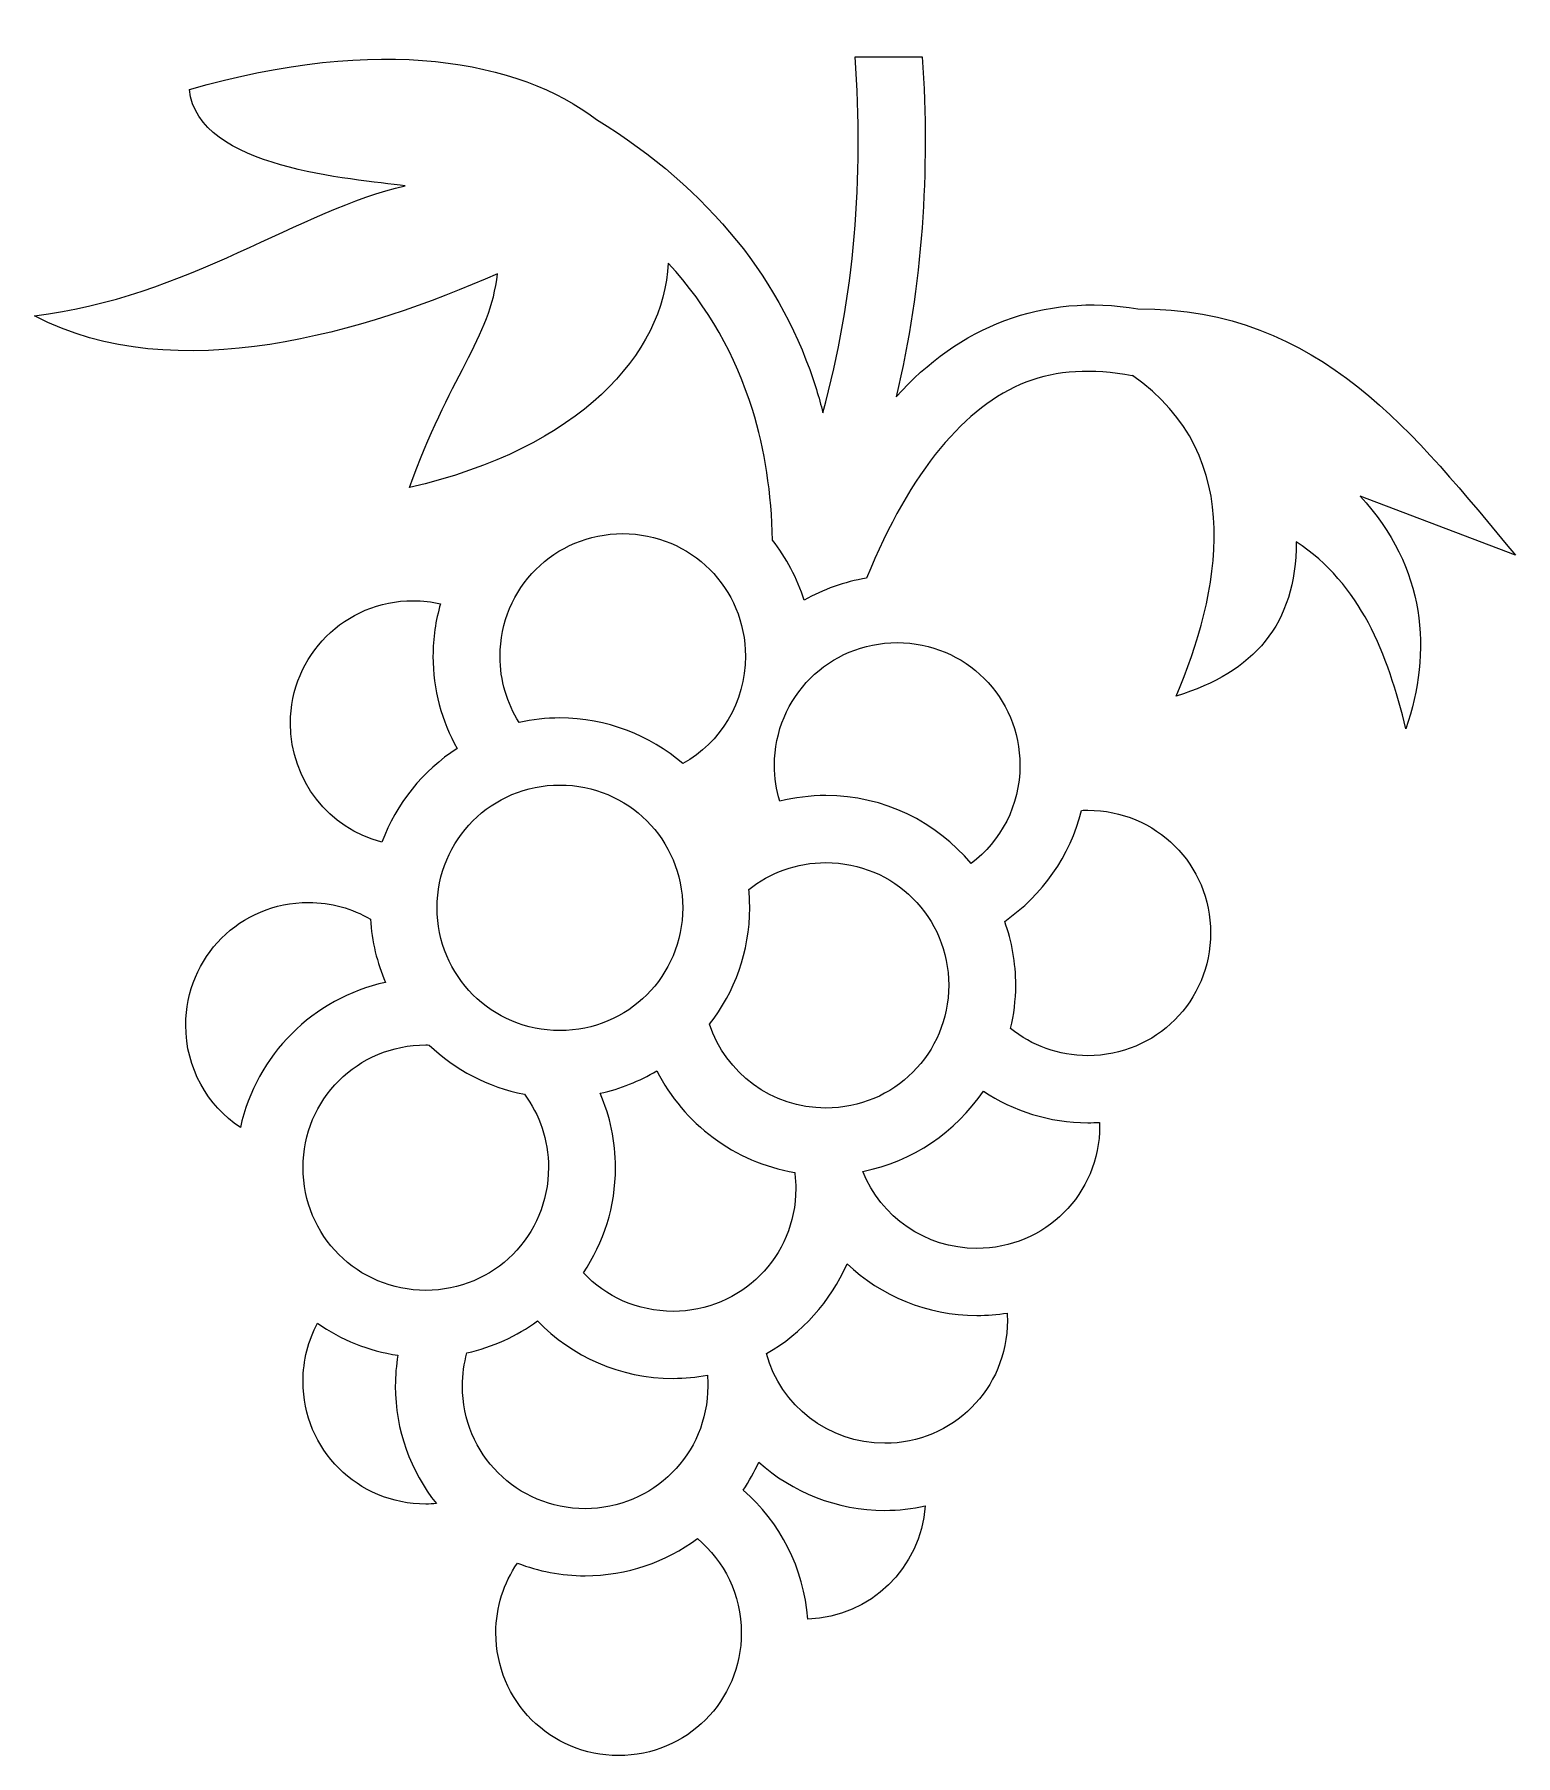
# Model space of a CAD drawing. Header units: centimetres. Extents: x -8.7 to 8.7, y -9.9 to 10.3.
import ezdxf

# ---------------------------------------------------------------- set-up
doc = ezdxf.new("R2010")
doc.units = ezdxf.units.CM
doc.header["$MEASUREMENT"] = 0
doc.layers.add('Layer 1', color=7, linetype='Continuous')

msp = doc.modelspace()

# ---------------------------------------------------------------- linework, layer by layer
at = {"layer": 'Layer 1'}
for points, knots in [([(0.89733, 10.03201), (0.99938, 8.61221), (0.89337, 7.21974), (0.51921, 5.8495), (0.51921, 5.8495), (0.49593, 5.94092), (0.47072, 6.03116), (0.44276, 6.12089), (0.44276, 6.12089), (0.04828, 7.38736), (-0.80246, 8.47239), (-2.14268, 9.29669), (-2.14268, 9.29669), (-3.05528, 9.99449), (-4.68372, 10.29586), (-6.92609, 9.6485), (-6.92609, 9.6485), (-6.83121, 8.70984), (-5.00947, 8.60181), (-4.38943, 8.51654), (-4.38943, 8.51654), (-5.60783, 8.24805), (-6.95308, 7.2017), (-8.74859, 6.98934), (-8.74859, 6.98934), (-7.09038, 6.11461), (-4.84131, 6.80397), (-3.30622, 7.4822), (-3.30622, 7.4822), (-3.3852, 6.73519), (-3.8835, 6.25794), (-4.3406, 4.96924), (-4.3406, 4.96924), (-2.32362, 5.4357), (-1.353, 6.54708), (-1.29797, 7.60735), (-1.29797, 7.60735), (-0.82683, 7.09239), (-0.50677, 6.51899), (-0.30972, 5.88639), (-0.30972, 5.88639), (-0.16192, 5.412), (-0.08454, 4.9), (-0.07383, 4.35384), (-0.07383, 4.35384), (0.08949, 4.14427), (0.21713, 3.90538), (0.2978, 3.64626), (0.2978, 3.64626), (0.52192, 3.77319), (0.77, 3.86275), (1.03308, 3.9058), (1.03308, 3.9058), (1.2906, 4.53495), (1.58055, 5.04813), (1.89879, 5.43043), (1.89879, 5.43043), (2.52625, 6.18397), (3.20461, 6.46557), (4.15478, 6.2818), (4.15478, 6.2818), (4.15478, 6.2818), (4.15617, 6.28834), (4.15617, 6.28834), (4.15617, 6.28834), (5.53097, 5.33121), (5.17301, 3.71736), (4.67273, 2.51958), (4.67273, 2.51958), (5.58301, 2.80109), (6.08114, 3.3599), (6.0827, 4.33154), (6.0827, 4.33154), (6.83949, 3.83522), (7.15474, 3.02041), (7.37148, 2.13611), (7.37148, 2.13611), (7.67593, 3.04285), (7.61487, 4.02456), (6.83249, 4.87045), (6.83249, 4.87045), (6.83249, 4.87045), (8.66026, 4.17468), (8.66026, 4.17468), (8.66026, 4.17468), (7.48276, 5.58153), (6.36978, 7.08102), (4.22082, 7.07111), (4.22082, 7.07111), (3.10518, 7.25876), (2.11622, 6.86166), (1.37971, 6.03534), (1.37971, 6.03534), (1.69217, 7.35309), (1.77761, 8.68931), (1.68669, 10.03202), (1.68669, 10.03202), (1.68669, 10.03202), (0.89729, 10.03201), (0.89729, 10.03201), (0.89729, 10.03201), (0.89729, 10.03201), (0.89733, 10.03201), (0.89733, 10.03201)], [0, 0, 0, 0, 0.03703704, 0.03703704, 0.03703704, 0.03703704, 0.07407407, 0.07407407, 0.07407407, 0.07407407, 0.11111111, 0.11111111, 0.11111111, 0.11111111, 0.14814815, 0.14814815, 0.14814815, 0.14814815, 0.18518519, 0.18518519, 0.18518519, 0.18518519, 0.22222222, 0.22222222, 0.22222222, 0.22222222, 0.25925926, 0.25925926, 0.25925926, 0.25925926, 0.2962963, 0.2962963, 0.2962963, 0.2962963, 0.33333333, 0.33333333, 0.33333333, 0.33333333, 0.37037037, 0.37037037, 0.37037037, 0.37037037, 0.40740741, 0.40740741, 0.40740741, 0.40740741, 0.44444444, 0.44444444, 0.44444444, 0.44444444, 0.48148148, 0.48148148, 0.48148148, 0.48148148, 0.51851852, 0.51851852, 0.51851852, 0.51851852, 0.55555556, 0.55555556, 0.55555556, 0.55555556, 0.59259259, 0.59259259, 0.59259259, 0.59259259, 0.62962963, 0.62962963, 0.62962963, 0.62962963, 0.66666667, 0.66666667, 0.66666667, 0.66666667, 0.7037037, 0.7037037, 0.7037037, 0.7037037, 0.74074074, 0.74074074, 0.74074074, 0.74074074, 0.77777778, 0.77777778, 0.77777778, 0.77777778, 0.81481481, 0.81481481, 0.81481481, 0.81481481, 0.85185185, 0.85185185, 0.85185185, 0.85185185, 0.88888889, 0.88888889, 0.88888889, 0.88888889, 0.92592593, 0.92592593, 0.92592593, 0.92592593, 1, 1, 1, 1]), ([(-1.83304, 4.4289), (-2.63432, 4.4289), (-3.27594, 3.78862), (-3.27594, 2.98735), (-3.27594, 2.98735), (-3.27594, 2.70019), (-3.19316, 2.43381), (-3.05059, 2.20986), (-3.05059, 2.20986), (-2.89626, 2.24389), (-2.73635, 2.26257), (-2.57224, 2.26257), (-2.57224, 2.26257), (-2.02169, 2.26257), (-1.51678, 2.05987), (-1.12672, 1.72619), (-1.12672, 1.72619), (-0.68649, 1.97228), (-0.39131, 2.44338), (-0.39131, 2.98735), (-0.39131, 2.98735), (-0.39131, 3.78863), (-1.03167, 4.42895), (-1.83303, 4.42895), (-1.83303, 4.42895), (-1.83303, 4.42895), (-1.83304, 4.4289), (-1.83304, 4.4289)], [0, 0, 0, 0, 0.125, 0.125, 0.125, 0.125, 0.25, 0.25, 0.25, 0.25, 0.375, 0.375, 0.375, 0.375, 0.5, 0.5, 0.5, 0.5, 0.625, 0.625, 0.625, 0.625, 0.75, 0.75, 0.75, 0.75, 1, 1, 1, 1]), ([(-4.29586, 3.64095), (-5.09718, 3.64095), (-5.73885, 3.00063), (-5.73885, 2.19931), (-5.73885, 2.19931), (-5.73885, 1.52559), (-5.28554, 0.964), (-4.66483, 0.8025), (-4.66483, 0.8025), (-4.49599, 1.2577), (-4.18243, 1.64346), (-3.78057, 1.90418), (-3.78057, 1.90418), (-3.9605, 2.22529), (-4.06394, 2.59506), (-4.06394, 2.98739), (-4.06394, 2.98739), (-4.06394, 3.20169), (-4.03274, 3.40894), (-3.97564, 3.6054), (-3.97564, 3.6054), (-4.07853, 3.62834), (-4.18581, 3.64099), (-4.29591, 3.64099), (-4.29591, 3.64099), (-4.29591, 3.64099), (-4.29586, 3.64095), (-4.29586, 3.64095)], [0, 0, 0, 0, 0.125, 0.125, 0.125, 0.125, 0.25, 0.25, 0.25, 0.25, 0.375, 0.375, 0.375, 0.375, 0.5, 0.5, 0.5, 0.5, 0.625, 0.625, 0.625, 0.625, 0.75, 0.75, 0.75, 0.75, 1, 1, 1, 1]), ([(1.39285, 3.14809), (0.59157, 3.14809), (-0.05001, 2.50777), (-0.05001, 1.70649), (-0.05001, 1.70649), (-0.05001, 1.55911), (-0.0285, 1.41696), (0.01189, 1.28346), (0.01189, 1.28346), (0.18583, 1.32731), (0.36779, 1.35063), (0.55484, 1.35063), (0.55484, 1.35063), (1.23809, 1.35063), (1.85129, 1.03943), (2.26138, 0.55214), (2.26138, 0.55214), (2.61028, 0.81464), (2.83457, 1.23244), (2.83457, 1.70649), (2.83457, 1.70649), (2.83457, 2.50768), (2.19421, 3.14804), (1.39285, 3.14804), (1.39285, 3.14804), (1.39285, 3.14804), (1.39285, 3.14809), (1.39285, 3.14809)], [0, 0, 0, 0, 0.125, 0.125, 0.125, 0.125, 0.25, 0.25, 0.25, 0.25, 0.375, 0.375, 0.375, 0.375, 0.5, 0.5, 0.5, 0.5, 0.625, 0.625, 0.625, 0.625, 0.75, 0.75, 0.75, 0.75, 1, 1, 1, 1]), ([(-2.57225, 1.47461), (-3.37357, 1.47461), (-4.01524, 0.8329), (-4.01524, 0.03162), (-4.01524, 0.03162), (-4.01524, -0.76966), (-3.37344, -1.41136), (-2.57225, -1.41136), (-2.57225, -1.41136), (-1.77106, -1.41136), (-1.12926, -0.76965), (-1.12926, 0.03163), (-1.12926, 0.03163), (-1.12926, 0.83291), (-1.77093, 1.47462), (-2.57225, 1.47462), (-2.57225, 1.47462), (-2.57225, 1.47462), (-2.57225, 1.47461), (-2.57225, 1.47461)], [0, 0, 0, 0, 0.16666667, 0.16666667, 0.16666667, 0.16666667, 0.33333333, 0.33333333, 0.33333333, 0.33333333, 0.5, 0.5, 0.5, 0.5, 0.66666667, 0.66666667, 0.66666667, 0.66666667, 1, 1, 1, 1]), ([(3.63302, 1.17809), (3.60797, 1.17809), (3.58263, 1.17801), (3.55796, 1.17674), (3.55796, 1.17674), (3.42597, 0.63965), (3.09799, 0.17841), (2.65527, -0.12781), (2.65527, -0.12781), (2.74003, -0.3629), (2.78565, -0.61552), (2.78565, -0.87899), (2.78565, -0.87899), (2.78565, -1.05399), (2.7636, -1.22401), (2.72505, -1.38762), (2.72505, -1.38762), (2.97228, -1.5875), (3.28757, -1.70654), (3.63293, -1.70654), (3.63293, -1.70654), (4.43429, -1.70654), (5.07592, -1.06483), (5.07592, -0.26355), (5.07592, -0.26355), (5.07592, 0.53773), (4.43429, 1.17809), (3.63293, 1.17809), (3.63293, 1.17809), (3.63293, 1.17809), (3.63302, 1.17809), (3.63302, 1.17809)], [0, 0, 0, 0, 0.11111111, 0.11111111, 0.11111111, 0.11111111, 0.22222222, 0.22222222, 0.22222222, 0.22222222, 0.33333333, 0.33333333, 0.33333333, 0.33333333, 0.44444444, 0.44444444, 0.44444444, 0.44444444, 0.55555556, 0.55555556, 0.55555556, 0.55555556, 0.66666667, 0.66666667, 0.66666667, 0.66666667, 0.77777778, 0.77777778, 0.77777778, 0.77777778, 1, 1, 1, 1]), ([(0.55476, 0.56269), (0.21025, 0.56269), (-0.10492, 0.44378), (-0.35185, 0.24517), (-0.35185, 0.24517), (-0.3451, 0.17462), (-0.34131, 0.10382), (-0.34131, 0.03163), (-0.34131, 0.03163), (-0.34131, -0.48295), (-0.51757, -0.95771), (-0.81304, -1.33621), (-0.81304, -1.33621), (-0.62371, -1.91096), (-0.08649, -2.32189), (0.55472, -2.32189), (0.55472, -2.32189), (1.35604, -2.32189), (1.99771, -1.68022), (1.99771, -0.8789), (1.99771, -0.8789), (1.99771, -0.07762), (1.35604, 0.5627), (0.55472, 0.5627), (0.55472, 0.5627), (0.55472, 0.5627), (0.55476, 0.56269), (0.55476, 0.56269)], [0, 0, 0, 0, 0.125, 0.125, 0.125, 0.125, 0.25, 0.25, 0.25, 0.25, 0.375, 0.375, 0.375, 0.375, 0.5, 0.5, 0.5, 0.5, 0.625, 0.625, 0.625, 0.625, 0.75, 0.75, 0.75, 0.75, 1, 1, 1, 1]), ([(-5.52797, 0.09488), (-6.32929, 0.09488), (-6.96957, -0.54675), (-6.96957, -1.34811), (-6.96957, -1.34811), (-6.96957, -1.85227), (-6.71555, -2.29255), (-6.32786, -2.5499), (-6.32786, -2.5499), (-6.14316, -1.70064), (-5.47164, -1.02996), (-4.62271, -0.84463), (-4.62271, -0.84463), (-4.7221, -0.61397), (-4.78367, -0.36383), (-4.79931, -0.10146), (-4.79931, -0.10146), (-5.01281, 0.02294), (-5.26118, 0.09487), (-5.52797, 0.09487), (-5.52797, 0.09487), (-5.52797, 0.09487), (-5.52797, 0.09488), (-5.52797, 0.09488)], [0, 0, 0, 0, 0.14285714, 0.14285714, 0.14285714, 0.14285714, 0.28571429, 0.28571429, 0.28571429, 0.28571429, 0.42857143, 0.42857143, 0.42857143, 0.42857143, 0.57142857, 0.57142857, 0.57142857, 0.57142857, 0.71428571, 0.71428571, 0.71428571, 0.71428571, 1, 1, 1, 1]), ([(-4.14823, -1.58003), (-4.94959, -1.58003), (-5.59122, -2.22031), (-5.59122, -3.02158), (-5.59122, -3.02158), (-5.59122, -3.8229), (-4.94955, -4.46457), (-4.14823, -4.46457), (-4.14823, -4.46457), (-3.34704, -4.46457), (-2.70668, -3.8229), (-2.70668, -3.02158), (-2.70668, -3.02158), (-2.70668, -2.69672), (-2.81143, -2.39846), (-2.98996, -2.1584), (-2.98996, -2.1584), (-3.41881, -2.07634), (-3.8054, -1.87195), (-4.11007, -1.58129), (-4.11007, -1.58129), (-4.12272, -1.58095), (-4.1355, -1.58002), (-4.14823, -1.58002), (-4.14823, -1.58002), (-4.14823, -1.58002), (-4.14823, -1.58003), (-4.14823, -1.58003)], [0, 0, 0, 0, 0.125, 0.125, 0.125, 0.125, 0.25, 0.25, 0.25, 0.25, 0.375, 0.375, 0.375, 0.375, 0.5, 0.5, 0.5, 0.5, 0.625, 0.625, 0.625, 0.625, 0.75, 0.75, 0.75, 0.75, 1, 1, 1, 1]), ([(-1.43371, -1.88432), (-1.63717, -2.00606), (-1.86108, -2.096), (-2.09912, -2.14787), (-2.09912, -2.14787), (-1.98371, -2.41669), (-1.91864, -2.71149), (-1.91864, -3.02159), (-1.91864, -3.02159), (-1.91864, -3.4784), (-2.05779, -3.90429), (-2.29554, -4.25892), (-2.29554, -4.25892), (-2.03296, -4.53799), (-1.65923, -4.71096), (-1.24261, -4.71096), (-1.24261, -4.71096), (-0.44133, -4.71096), (0.20029, -4.06925), (0.20029, -3.26797), (0.20029, -3.26797), (0.20029, -3.20358), (0.19515, -3.14029), (0.18709, -3.07821), (0.18709, -3.07821), (-0.52091, -2.95951), (-1.11801, -2.50456), (-1.43372, -1.88431), (-1.43372, -1.88431), (-1.43372, -1.88431), (-1.43371, -1.88432), (-1.43371, -1.88432)], [0, 0, 0, 0, 0.11111111, 0.11111111, 0.11111111, 0.11111111, 0.22222222, 0.22222222, 0.22222222, 0.22222222, 0.33333333, 0.33333333, 0.33333333, 0.33333333, 0.44444444, 0.44444444, 0.44444444, 0.44444444, 0.55555556, 0.55555556, 0.55555556, 0.55555556, 0.66666667, 0.66666667, 0.66666667, 0.66666667, 0.77777778, 0.77777778, 0.77777778, 0.77777778, 1, 1, 1, 1]), ([(2.40484, -2.12286), (2.08074, -2.60252), (1.57464, -2.94965), (0.98833, -3.06637), (0.98833, -3.06637), (1.19984, -3.59861), (1.71729, -3.97159), (2.32843, -3.97159), (2.32843, -3.97159), (3.12975, -3.97159), (3.77142, -3.33127), (3.77142, -2.52999), (3.77142, -2.52999), (3.77142, -2.51679), (3.77041, -2.50355), (3.77007, -2.49044), (3.77007, -2.49044), (3.72474, -2.49322), (3.67899, -2.4944), (3.63302, -2.4944), (3.63302, -2.4944), (3.17993, -2.4944), (2.75761, -2.35735), (2.40488, -2.12282), (2.40488, -2.12282), (2.40488, -2.12282), (2.40484, -2.12286), (2.40484, -2.12286)], [0, 0, 0, 0, 0.125, 0.125, 0.125, 0.125, 0.25, 0.25, 0.25, 0.25, 0.375, 0.375, 0.375, 0.375, 0.5, 0.5, 0.5, 0.5, 0.625, 0.625, 0.625, 0.625, 0.75, 0.75, 0.75, 0.75, 1, 1, 1, 1]), ([(0.80246, -4.1522), (0.60849, -4.59741), (0.27393, -4.96857), (-0.14493, -5.20766), (-0.14493, -5.20766), (0.0229, -5.81838), (0.57842, -6.26186), (1.24526, -6.26186), (1.24526, -6.26186), (2.04662, -6.26186), (2.68698, -5.62154), (2.68698, -4.82022), (2.68698, -4.82022), (2.68698, -4.79028), (2.68605, -4.76013), (2.68428, -4.73061), (2.68428, -4.73061), (2.56832, -4.74937), (2.44953, -4.75962), (2.32851, -4.75962), (2.32851, -4.75962), (1.73955, -4.75962), (1.20229, -4.52791), (0.80245, -4.15215), (0.80245, -4.15215), (0.80245, -4.15215), (0.80246, -4.1522), (0.80246, -4.1522)], [0, 0, 0, 0, 0.125, 0.125, 0.125, 0.125, 0.25, 0.25, 0.25, 0.25, 0.375, 0.375, 0.375, 0.375, 0.5, 0.5, 0.5, 0.5, 0.625, 0.625, 0.625, 0.625, 0.75, 0.75, 0.75, 0.75, 1, 1, 1, 1]), ([(-5.4212, -4.85054), (-5.53008, -5.05387), (-5.59122, -5.28622), (-5.59122, -5.5345), (-5.59122, -5.5345), (-5.59122, -6.33578), (-4.94955, -6.97614), (-4.14823, -6.97614), (-4.14823, -6.97614), (-4.1064, -6.97614), (-4.06533, -6.97428), (-4.02442, -6.97087), (-4.02442, -6.97087), (-4.32634, -6.59035), (-4.5067, -6.10963), (-4.5067, -5.58852), (-4.5067, -5.58852), (-4.5067, -5.46564), (-4.49574, -5.34521), (-4.47634, -5.22756), (-4.47634, -5.22756), (-4.82355, -5.17578), (-5.14487, -5.04392), (-5.4212, -4.85058), (-5.4212, -4.85058), (-5.4212, -4.85058), (-5.4212, -4.85054), (-5.4212, -4.85054)], [0, 0, 0, 0, 0.125, 0.125, 0.125, 0.125, 0.25, 0.25, 0.25, 0.25, 0.375, 0.375, 0.375, 0.375, 0.5, 0.5, 0.5, 0.5, 0.625, 0.625, 0.625, 0.625, 0.75, 0.75, 0.75, 0.75, 1, 1, 1, 1]), ([(-2.83706, -4.82418), (-3.0805, -5.00221), (-3.36133, -5.13074), (-3.66465, -5.19842), (-3.66465, -5.19842), (-3.69906, -5.32248), (-3.71863, -5.45295), (-3.71863, -5.58847), (-3.71863, -5.58847), (-3.71863, -6.38983), (-3.07835, -7.03019), (-2.27708, -7.03019), (-2.27708, -7.03019), (-1.4758, -7.03019), (-0.83409, -6.38983), (-0.83409, -5.58847), (-0.83409, -5.58847), (-0.83409, -5.54605), (-0.83586, -5.5035), (-0.8394, -5.46197), (-0.8394, -5.46197), (-0.97025, -5.48622), (-1.10506, -5.49891), (-1.24265, -5.49891), (-1.24265, -5.49891), (-1.86568, -5.49891), (-2.43137, -5.2397), (-2.83702, -4.82422), (-2.83702, -4.82422), (-2.83702, -4.82422), (-2.83706, -4.82418), (-2.83706, -4.82418)], [0, 0, 0, 0, 0.11111111, 0.11111111, 0.11111111, 0.11111111, 0.22222222, 0.22222222, 0.22222222, 0.22222222, 0.33333333, 0.33333333, 0.33333333, 0.33333333, 0.44444444, 0.44444444, 0.44444444, 0.44444444, 0.55555556, 0.55555556, 0.55555556, 0.55555556, 0.66666667, 0.66666667, 0.66666667, 0.66666667, 0.77777778, 0.77777778, 0.77777778, 0.77777778, 1, 1, 1, 1]), ([(-0.23589, -6.48328), (-0.28683, -6.59853), (-0.34751, -6.70854), (-0.41637, -6.81274), (-0.41637, -6.81274), (0.01332, -7.189), (0.29817, -7.72694), (0.3413, -8.32944), (0.3413, -8.32944), (1.07949, -8.30161), (1.66841, -7.72812), (1.7223, -6.99727), (1.7223, -6.99727), (1.56839, -7.03109), (1.40899, -7.04998), (1.24525, -7.04998), (1.24525, -7.04998), (0.67801, -7.04998), (0.15888, -6.83492), (-0.23586, -6.48333), (-0.23586, -6.48333), (-0.23586, -6.48333), (-0.23589, -6.48328), (-0.23589, -6.48328)], [0, 0, 0, 0, 0.14285714, 0.14285714, 0.14285714, 0.14285714, 0.28571429, 0.28571429, 0.28571429, 0.28571429, 0.42857143, 0.42857143, 0.42857143, 0.42857143, 0.57142857, 0.57142857, 0.57142857, 0.57142857, 0.71428571, 0.71428571, 0.71428571, 0.71428571, 1, 1, 1, 1]), ([(-0.95671, -7.38201), (-1.32682, -7.65568), (-1.78371, -7.81815), (-2.27707, -7.81815), (-2.27707, -7.81815), (-2.55698, -7.81815), (-2.82441, -7.76565), (-3.07168, -7.67056), (-3.07168, -7.67056), (-3.23107, -7.90261), (-3.32469, -8.18362), (-3.32469, -8.48887), (-3.32469, -8.48887), (-3.32469, -9.29019), (-2.68437, -9.93186), (-1.88305, -9.93186), (-1.88305, -9.93186), (-1.08177, -9.93186), (-0.44006, -9.29019), (-0.44006, -8.48887), (-0.44006, -8.48887), (-0.44006, -8.04147), (-0.64057, -7.64559), (-0.95662, -7.38196), (-0.95662, -7.38196), (-0.95662, -7.38196), (-0.95671, -7.38201), (-0.95671, -7.38201)], [0, 0, 0, 0, 0.125, 0.125, 0.125, 0.125, 0.25, 0.25, 0.25, 0.25, 0.375, 0.375, 0.375, 0.375, 0.5, 0.5, 0.5, 0.5, 0.625, 0.625, 0.625, 0.625, 0.75, 0.75, 0.75, 0.75, 1, 1, 1, 1])]:
    msp.add_open_spline(points, degree=3, knots=knots, dxfattribs=at)

doc.saveas('drawing.dxf')
